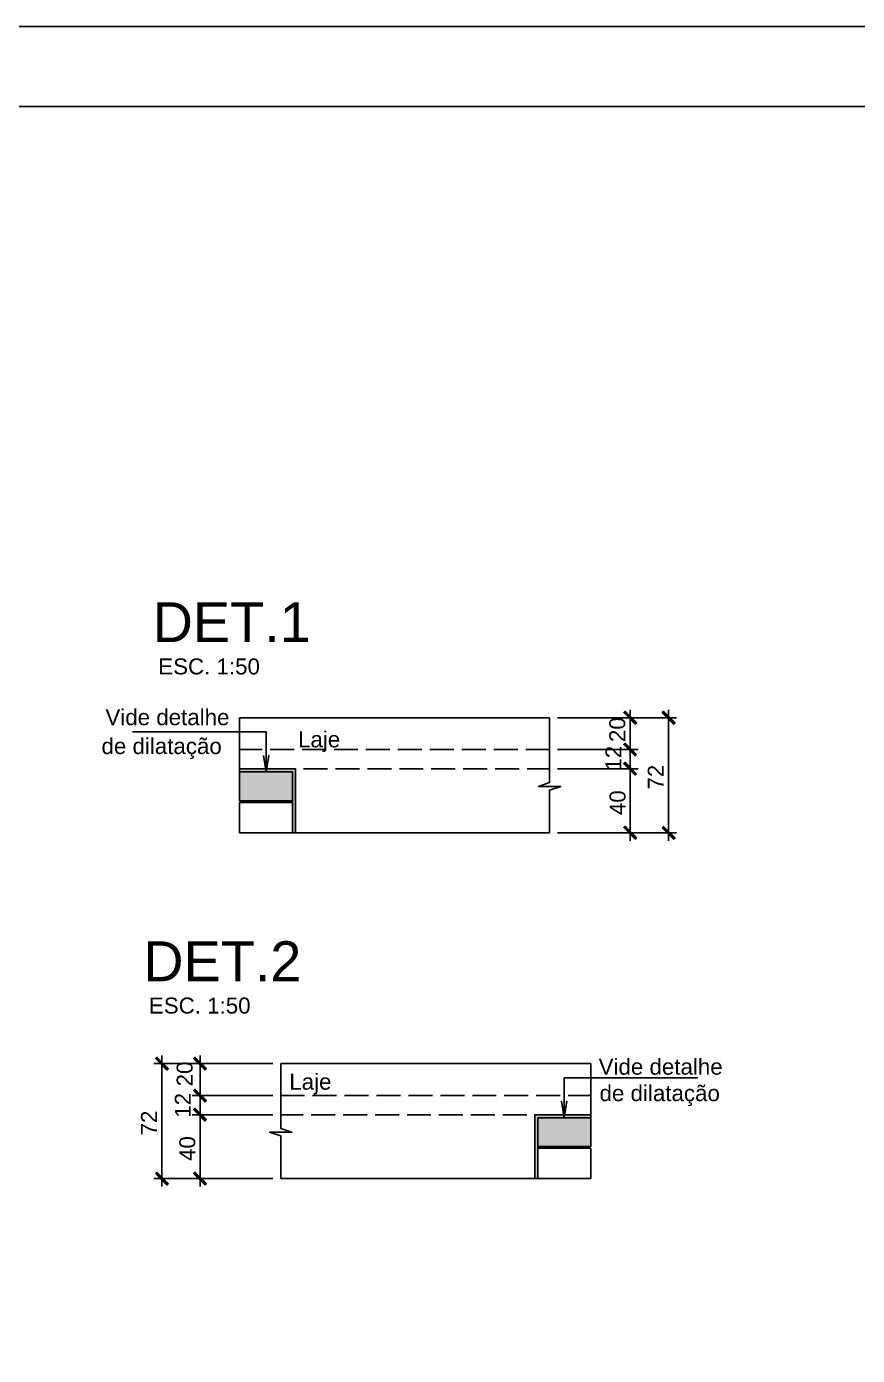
# Model space of a CAD drawing. Extents: x 0 to 95, y 0 to 59.4.
# Drawn here: x 45.84 to 56.25, y 42.77 to 59.4 of the extents above; entities that cross this region are included whole.
import ezdxf

# ---------------------------------------------------------------- set-up
doc = ezdxf.new("R2010")
doc.units = 0
doc.header["$MEASUREMENT"] = 0
doc.linetypes.add('ESTILO_TQS_0005', pattern=[0.4, 0.3, -0.1])
for name, color, linetype in [('1', 1, 'CONTINUOUS'), ('11', 10, 'CONTINUOUS'), ('2', 2, 'CONTINUOUS'), ('5', 5, 'CONTINUOUS'), ('7', 7, 'CONTINUOUS'), ('8', 8, 'CONTINUOUS')]:
    doc.layers.add(name, color=color, linetype=linetype)
doc.styles.add('TQS_ARIAL', font='arial.ttf')

msp = doc.modelspace()

# ---------------------------------------------------------------- linework, layer by layer
at = {"layer": '1', "linetype": 'Continuous'}
for p, q in [((52.392802, 50.74904), (52.392802, 50.74904)), ((52.392802, 50.02904), (52.392802, 50.74904)), ((52.492802, 50.74904), (53.982248, 50.74904)), ((52.492802, 50.74904), (53.502764, 50.74904)), ((53.402764, 50.24904), (53.402764, 50.84904)), ((53.882248, 50.84904), (53.882248, 49.20904)), ((53.402764, 50.00904), (53.402764, 50.44904)), ((52.492802, 50.34904), (53.502764, 50.34904)), ((52.492802, 50.34904), (53.502764, 50.34904)), ((52.492802, 50.10904), (53.502764, 50.10904)), ((52.492802, 50.10904), (53.502764, 50.10904)), ((53.402764, 49.20904), (53.402764, 50.20904)), ((52.392802, 49.30904), (52.392802, 49.749935)), ((52.492802, 49.30904), (53.502764, 49.30904)), ((52.492802, 49.30904), (53.982248, 49.30904)), ((48.924806, 46.419481), (47.435361, 46.419481)), ((47.535361, 46.519481), (47.535361, 44.879481)), ((48.924806, 46.419481), (47.914844, 46.419481)), ((48.014844, 45.919481), (48.014844, 46.519481)), ((49.024806, 46.419481), (49.024806, 46.419481)), ((49.024806, 45.699481), (49.024806, 46.419481)), ((48.014844, 45.679481), (48.014844, 46.119481)), ((48.924806, 46.019481), (47.914844, 46.019481)), ((48.924806, 46.019481), (47.914844, 46.019481)), ((48.924806, 45.779481), (47.914844, 45.779481)), ((48.924806, 45.779481), (47.914844, 45.779481)), ((48.014844, 44.879481), (48.014844, 45.879481)), ((49.024806, 44.979481), (49.024806, 45.420377)), ((48.924806, 44.979481), (47.435361, 44.979481)), ((48.924806, 44.979481), (47.914844, 44.979481))]:
    msp.add_line(p, q, dxfattribs=at)
for points in [[(39.500016, 59.400071), (58.000016, 59.400071), (58.000016, 58.400071), (58.000016, 59.400071), (76.500016, 59.400071), (76.500016, 58.400071), (76.500016, 59.400071), (95.000016, 59.400071), (94.000016, 59.400071), (95.000016, 59.400071), (95.000016, 29.700071), (94.000016, 29.700071), (95.000016, 29.700071), (95.000016, 0.000071), (76.500016, 0.000071), (76.500016, 1.000071), (76.500016, 0.000071), (58.000016, 0.000071), (58.000016, 1.000071), (58.000016, 0.000071), (39.500016, 0.000071)], [(53.482325, 50.687157), (53.339419, 50.830062), (53.321742, 50.812385), (53.464647, 50.669479), (53.482325, 50.687157)], [(53.802687, 50.810923), (53.945593, 50.668017), (53.96327, 50.685695), (53.820365, 50.8286), (53.802687, 50.810923)], [(47.168282, 50.56986), (48.843055, 50.56986), (48.843055, 50.068728), (48.875686, 50.276589), (48.843055, 50.068728), (48.810423, 50.276589)], [(53.482325, 50.287157), (53.339419, 50.430062), (53.321742, 50.412385), (53.464647, 50.269479), (53.482325, 50.287157)], [(53.482325, 50.287157), (53.339419, 50.430062), (53.321742, 50.412385), (53.464647, 50.269479), (53.482325, 50.287157)], [(53.482325, 50.047157), (53.339419, 50.190062), (53.321742, 50.172385), (53.464647, 50.029479), (53.482325, 50.047157)], [(53.482325, 50.047157), (53.339419, 50.190062), (53.321742, 50.172385), (53.464647, 50.029479), (53.482325, 50.047157)], [(52.392802, 49.749935), (52.392802, 49.84297), (52.532354, 49.889488), (52.25325, 49.889488), (52.392802, 49.936005), (52.392802, 50.02904)], [(53.482325, 49.247157), (53.339419, 49.390062), (53.321742, 49.372385), (53.464647, 49.229479), (53.482325, 49.247157)], [(53.802687, 49.370923), (53.945593, 49.228017), (53.96327, 49.245695), (53.820365, 49.3886), (53.802687, 49.370923)], [(47.4558, 46.481364), (47.598706, 46.338459), (47.616383, 46.356136), (47.473478, 46.499042), (47.4558, 46.481364)], [(48.094405, 46.357599), (47.951499, 46.500504), (47.933821, 46.482826), (48.076727, 46.339921), (48.094405, 46.357599)], [(48.094405, 45.957599), (47.951499, 46.100504), (47.933821, 46.082826), (48.076727, 45.939921), (48.094405, 45.957599)], [(48.094405, 45.957599), (47.951499, 46.100504), (47.933821, 46.082826), (48.076727, 45.939921), (48.094405, 45.957599)], [(54.249327, 46.240302), (52.574554, 46.240302), (52.574554, 45.739169), (52.541922, 45.947031), (52.574554, 45.739169), (52.607185, 45.947031)], [(48.094405, 45.717599), (47.951499, 45.860504), (47.933821, 45.842826), (48.076727, 45.699921), (48.094405, 45.717599)], [(48.094405, 45.717599), (47.951499, 45.860504), (47.933821, 45.842826), (48.076727, 45.699921), (48.094405, 45.717599)], [(49.024806, 45.420377), (49.024806, 45.513412), (48.885254, 45.559929), (49.164359, 45.559929), (49.024806, 45.606447), (49.024806, 45.699481)], [(47.4558, 45.041364), (47.598706, 44.898459), (47.616383, 44.916136), (47.473478, 45.059042), (47.4558, 45.041364)], [(48.094405, 44.917599), (47.951499, 45.060504), (47.933821, 45.042826), (48.076727, 44.899921), (48.094405, 44.917599)]]:
    msp.add_lwpolyline(points, dxfattribs=at)
at = {"layer": '1', "linetype": 'ESTILO_TQS_0005'}
for points in [[(48.510861, 50.10904), (52.392802, 50.10904), (52.392802, 50.34904), (48.510861, 50.34904), (48.510861, 50.10904)], [(52.906747, 45.779481), (49.024806, 45.779481), (49.024806, 46.019481), (52.906747, 46.019481), (52.906747, 45.779481)]]:
    msp.add_lwpolyline(points, dxfattribs=at)
at = {"layer": '1', "linetype": 'Continuous'}
for points in [[(53.482325, 50.687157), (53.339419, 50.830062), (53.321742, 50.812385)], [(53.482325, 50.687157), (53.321742, 50.812385), (53.464647, 50.669479)], [(53.802687, 50.810923), (53.96327, 50.685695), (53.820365, 50.8286)], [(53.802687, 50.810923), (53.820365, 50.8286), (53.802687, 50.810923)], [(53.802687, 50.810923), (53.945593, 50.668017), (53.96327, 50.685695)], [(53.482325, 50.687157), (53.464647, 50.669479), (53.482325, 50.687157)], [(53.482325, 50.287157), (53.339419, 50.430062), (53.321742, 50.412385)], [(53.482325, 50.287157), (53.339419, 50.430062), (53.321742, 50.412385)], [(53.482325, 50.287157), (53.321742, 50.412385), (53.464647, 50.269479)], [(53.482325, 50.287157), (53.321742, 50.412385), (53.464647, 50.269479)], [(53.482325, 50.287157), (53.464647, 50.269479), (53.482325, 50.287157)], [(53.482325, 50.287157), (53.464647, 50.269479), (53.482325, 50.287157)], [(53.482325, 50.047157), (53.339419, 50.190062), (53.321742, 50.172385)], [(53.482325, 50.047157), (53.339419, 50.190062), (53.321742, 50.172385)], [(53.482325, 50.047157), (53.321742, 50.172385), (53.464647, 50.029479)], [(53.482325, 50.047157), (53.321742, 50.172385), (53.464647, 50.029479)], [(53.482325, 50.047157), (53.464647, 50.029479), (53.482325, 50.047157)], [(53.482325, 50.047157), (53.464647, 50.029479), (53.482325, 50.047157)], [(53.482325, 49.247157), (53.339419, 49.390062), (53.321742, 49.372385)], [(53.482325, 49.247157), (53.321742, 49.372385), (53.464647, 49.229479)], [(53.482325, 49.247157), (53.464647, 49.229479), (53.482325, 49.247157)], [(53.802687, 49.370923), (53.96327, 49.245695), (53.820365, 49.3886)], [(53.802687, 49.370923), (53.820365, 49.3886), (53.802687, 49.370923)], [(53.802687, 49.370923), (53.945593, 49.228017), (53.96327, 49.245695)], [(47.4558, 46.481364), (47.616383, 46.356136), (47.473478, 46.499042)], [(47.4558, 46.481364), (47.473478, 46.499042), (47.4558, 46.481364)], [(47.4558, 46.481364), (47.598706, 46.338459), (47.616383, 46.356136)], [(48.094405, 46.357599), (47.951499, 46.500504), (47.933821, 46.482826)], [(48.094405, 46.357599), (47.933821, 46.482826), (48.076727, 46.339921)], [(48.094405, 46.357599), (48.076727, 46.339921), (48.094405, 46.357599)], [(48.094405, 45.957599), (47.951499, 46.100504), (47.933821, 46.082826)], [(48.094405, 45.957599), (47.951499, 46.100504), (47.933821, 46.082826)], [(48.094405, 45.957599), (47.933821, 46.082826), (48.076727, 45.939921)], [(48.094405, 45.957599), (47.933821, 46.082826), (48.076727, 45.939921)], [(48.094405, 45.957599), (48.076727, 45.939921), (48.094405, 45.957599)], [(48.094405, 45.957599), (48.076727, 45.939921), (48.094405, 45.957599)], [(48.094405, 45.717599), (47.951499, 45.860504), (47.933821, 45.842826)], [(48.094405, 45.717599), (47.951499, 45.860504), (47.933821, 45.842826)], [(48.094405, 45.717599), (47.933821, 45.842826), (48.076727, 45.699921)], [(48.094405, 45.717599), (47.933821, 45.842826), (48.076727, 45.699921)], [(48.094405, 45.717599), (48.076727, 45.699921), (48.094405, 45.717599)], [(48.094405, 45.717599), (48.076727, 45.699921), (48.094405, 45.717599)], [(47.4558, 45.041364), (47.616383, 44.916136), (47.473478, 45.059042)], [(47.4558, 45.041364), (47.473478, 45.059042), (47.4558, 45.041364)], [(47.4558, 45.041364), (47.598706, 44.898459), (47.616383, 44.916136)], [(48.094405, 44.917599), (47.951499, 45.060504), (47.933821, 45.042826)], [(48.094405, 44.917599), (47.933821, 45.042826), (48.076727, 44.899921)], [(48.094405, 44.917599), (48.076727, 44.899921), (48.094405, 44.917599)]]:
    msp.add_solid(points, dxfattribs=at)
at = {"layer": '11', "linetype": 'Continuous'}
for points in [[(49.210861, 49.30904), (49.170861, 49.30904), (49.170861, 50.06904), (48.510861, 50.06904), (48.510861, 50.10904), (49.210861, 50.10904), (49.210861, 49.30904)], [(52.206747, 44.979481), (52.246747, 44.979481), (52.246747, 45.739481), (52.906747, 45.739481), (52.906747, 45.779481), (52.206747, 45.779481), (52.206747, 44.979481)]]:
    msp.add_lwpolyline(points, dxfattribs=at)
for points in [[(49.210861, 50.10904), (49.170861, 50.06904), (48.510861, 50.06904)], [(49.210861, 50.10904), (48.510861, 50.06904), (48.510861, 50.10904)], [(49.210861, 50.10904), (49.210861, 49.30904), (49.170861, 49.30904)], [(49.210861, 50.10904), (49.170861, 49.30904), (49.170861, 50.06904)], [(52.206747, 44.979481), (52.246747, 44.979481), (52.206747, 45.779481)], [(52.246747, 44.979481), (52.246747, 45.739481), (52.206747, 45.779481)], [(52.206747, 45.779481), (52.246747, 45.739481), (52.906747, 45.779481)], [(52.246747, 45.739481), (52.906747, 45.739481), (52.906747, 45.779481)]]:
    msp.add_solid(points, dxfattribs=at)
at = {"layer": '2', "linetype": 'Continuous'}
for p, q in [((48.510861, 50.74904), (52.392802, 50.74904)), ((48.510861, 50.74904), (48.510861, 50.74904)), ((48.510861, 49.70904), (48.510861, 50.74904)), ((52.392802, 50.74904), (52.392802, 50.74904)), ((52.392802, 50.74904), (52.392802, 50.74904)), ((52.392802, 50.34904), (52.392802, 50.34904)), ((52.392802, 50.34904), (52.392802, 50.34904)), ((48.510861, 50.10904), (49.210861, 50.10904)), ((49.210861, 49.32904), (49.210861, 50.10904)), ((52.392802, 50.10904), (52.392802, 50.10904)), ((52.392802, 50.10904), (52.392802, 50.10904)), ((49.170861, 49.70904), (49.170861, 50.06904)), ((48.510861, 49.68904), (49.170861, 49.68904)), ((49.170861, 49.30904), (49.170861, 49.68904)), ((49.170861, 49.30904), (52.392802, 49.30904)), ((49.210861, 49.30904), (49.210861, 49.32904)), ((52.392802, 49.30904), (52.392802, 49.30904)), ((52.392802, 49.30904), (52.392802, 49.30904)), ((49.024806, 46.419481), (52.906747, 46.419481)), ((49.024806, 46.419481), (49.024806, 46.419481)), ((49.024806, 46.419481), (49.024806, 46.419481)), ((52.906747, 46.419481), (52.906747, 46.419481)), ((52.906747, 45.379481), (52.906747, 46.419481)), ((49.024806, 46.019481), (49.024806, 46.019481)), ((49.024806, 46.019481), (49.024806, 46.019481)), ((49.024806, 45.779481), (49.024806, 45.779481)), ((49.024806, 45.779481), (49.024806, 45.779481)), ((52.206747, 44.999481), (52.206747, 45.779481)), ((52.206747, 45.779481), (52.906747, 45.779481)), ((52.246747, 45.379481), (52.246747, 45.739481)), ((52.246747, 45.359481), (52.906747, 45.359481)), ((52.246747, 44.979482), (52.246747, 45.359481)), ((49.024806, 44.979481), (52.246747, 44.979481)), ((49.024806, 44.979481), (49.024806, 44.979481)), ((49.024806, 44.979481), (49.024806, 44.979481)), ((52.206747, 44.979481), (52.206747, 44.999481))]:
    msp.add_line(p, q, dxfattribs=at)
for points in [[(49.170861, 49.70904), (48.510861, 49.70904), (48.510861, 50.06904), (49.170861, 50.06904)], [(49.170861, 49.30904), (48.510861, 49.30904), (48.510861, 49.68904), (49.170861, 49.68904)], [(52.246747, 45.379481), (52.906747, 45.379481), (52.906747, 45.739481), (52.246747, 45.739481)], [(52.246747, 44.979482), (52.906747, 44.979482), (52.906747, 45.359481), (52.246747, 45.359481)]]:
    msp.add_lwpolyline(points, dxfattribs=at)
at = {"layer": '7', "linetype": 'Continuous'}
msp.add_lwpolyline([(2.500016, 58.400071), (94.000016, 58.400071), (94.000016, 1.000071), (2.500016, 1.000071), (2.500016, 58.400071)], dxfattribs=at)
at = {"layer": '8', "linetype": 'Continuous'}
for points in [[(48.510861, 50.06904), (49.170861, 50.06904), (49.170861, 49.70904), (48.510861, 49.70904), (48.510861, 50.06904)], [(52.906747, 45.739481), (52.246747, 45.739481), (52.246747, 45.379481), (52.906747, 45.379481), (52.906747, 45.739481)]]:
    msp.add_lwpolyline(points, dxfattribs=at)
for points in [[(48.510861, 50.06904), (49.170861, 50.06904), (49.170861, 49.70904)], [(48.510861, 50.06904), (49.170861, 49.70904), (48.510861, 49.70904)], [(48.510861, 50.06904), (48.510861, 49.70904), (48.510861, 50.06904)], [(52.906747, 45.739481), (52.246747, 45.739481), (52.246747, 45.379481)], [(52.906747, 45.739481), (52.246747, 45.379481), (52.906747, 45.379481)], [(52.906747, 45.739481), (52.906747, 45.379481), (52.906747, 45.739481)]]:
    msp.add_solid(points, dxfattribs=at)

# ---------------------------------------------------------------- texts
at = {"layer": '2', "linetype": 'Continuous', "style": 'TQS_ARIAL'}
for s, p in [('ESC. 1:50', (47.491295, 51.290471)), ('Vide detalhe', (46.829917, 50.655141)), ('Laje', (49.242041, 50.377654)), ('de dilatação', (46.780502, 50.293546)), ('ESC. 1:50', (47.374257, 47.045425)), ('Vide detalhe', (53.006478, 46.280094)), ('Laje', (49.132488, 46.091955)), ('de dilatação', (53.017986, 45.948825))]:
    msp.add_text(s, height=0.2, dxfattribs=at).set_placement(p)
for s, p in [('20', (53.339532, 50.443472)), ('12', (53.29173, 50.086017)), ('72', (53.822248, 49.84904)), ('40', (53.342764, 49.52904)), ('20', (47.921523, 46.133748)), ('12', (47.899262, 45.741084)), ('72', (47.475361, 45.519481)), ('40', (47.954844, 45.199481))]:
    msp.add_text(s, height=0.2, rotation=90, dxfattribs=at).set_placement(p)
at = {"layer": '5', "linetype": 'Continuous', "style": 'TQS_ARIAL'}
for s, p in [('DET.1', (47.420714, 51.69474)), ('DET.2', (47.303675, 47.449694))]:
    msp.add_text(s, height=0.5, dxfattribs=at).set_placement(p)

doc.saveas('drawing.dxf')
